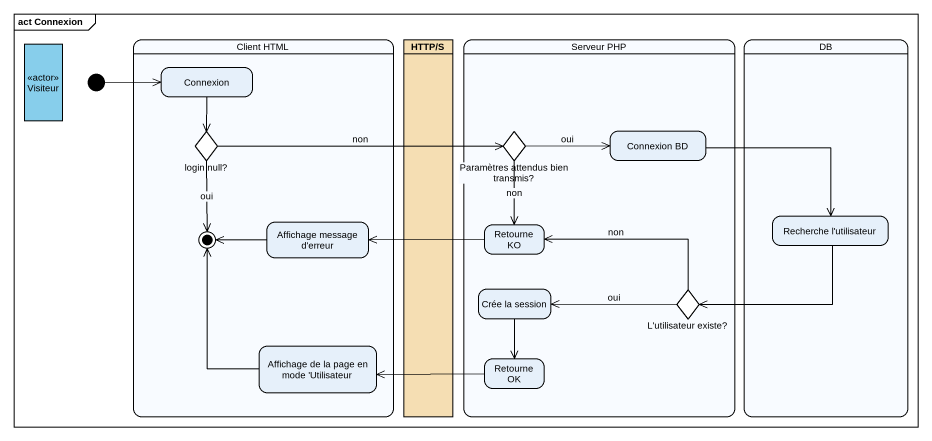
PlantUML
@startuml
mainframe act Connexion
hide empty description
state Visiteur <<actor>> #87CEEB
state "Client HTML" as Client_HTML {
  state Connexion
  state "login null?" as login_null <<choice>>
  state "Affichage message d'erreur" as Affichage_message_d_erreur
  state "Affichage de la page en mode 'Utilisateur" as Affichage_de_la_page_en
  login_null --> [*] : oui
  Affichage_message_d_erreur -left-> [*]
  Affichage_de_la_page_en -up-> [*]
}
state "HTTP/S" as HTTP_S <<partition>> #F5DEB3
state "Serveur PHP" as Serveur_PHP {
  state "Paramètres attendus bien transmis?" as Paramètres_attendus_bien <<choice>>
  state "Connexion BD" as Connexion_BD
  state "Retourne KO" as Retourne_KO
  state "Crée la session" as Crée_la_session
  state "L'utilisateur existe?" as L_utilisateur_existe <<choice>>
  state "Retourne OK" as Retourne_OK
}
state DB {
  state "Recherche l'utilisateur" as Recherche_l_utilisateur
}
state initial1 <<start>>
Connexion --> login_null
initial1 -right-> Connexion
login_null -right-> Paramètres_attendus_bien : non
Paramètres_attendus_bien -right-> Connexion_BD : oui
Paramètres_attendus_bien --> Retourne_KO : non
Connexion_BD -right-> Recherche_l_utilisateur
Retourne_KO -left-> Affichage_message_d_erreur
Recherche_l_utilisateur -left-> L_utilisateur_existe
Crée_la_session --> Retourne_OK
L_utilisateur_existe -left-> Retourne_KO : non
L_utilisateur_existe -left-> Crée_la_session : oui
Retourne_OK -left-> Affichage_de_la_page_en
@enduml
